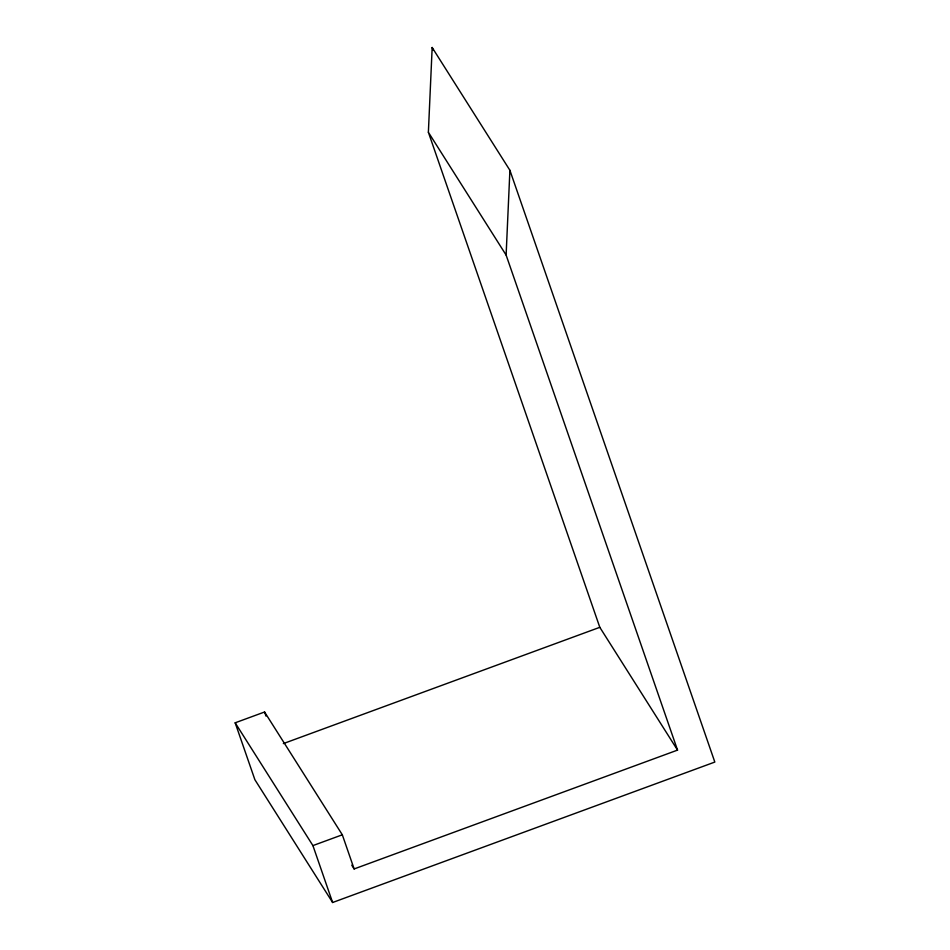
<?xml version="1.0" encoding="UTF-8"?>
<svg xmlns="http://www.w3.org/2000/svg" width="950" height="950" viewBox="0 0 950 950"><rect width="100%" height="100%" fill="white"/><g stroke="black" fill="none" stroke-linecap="round" stroke-linejoin="round"><path stroke-width="1.43" d="M428.379 132.276L432.167 47.5L509.901 170.287L714.828 762.066L332.619 902.5L254.885 779.712L235.172 722.807L264.575 712.001L342.321 834.801L354.136 868.941L677.54 750.108L506.113 255.063L428.379 132.276L599.806 627.321L677.54 750.108M506.113 255.063L509.901 170.287M283.337 743.601L599.806 627.321M235.172 722.807L312.918 845.595L342.321 834.801M351.761 865.177L354.136 868.941M432.167 47.5L433.129 50.303M312.918 845.595L332.619 902.5M264.575 712.001L266 716.098"/></g></svg>
